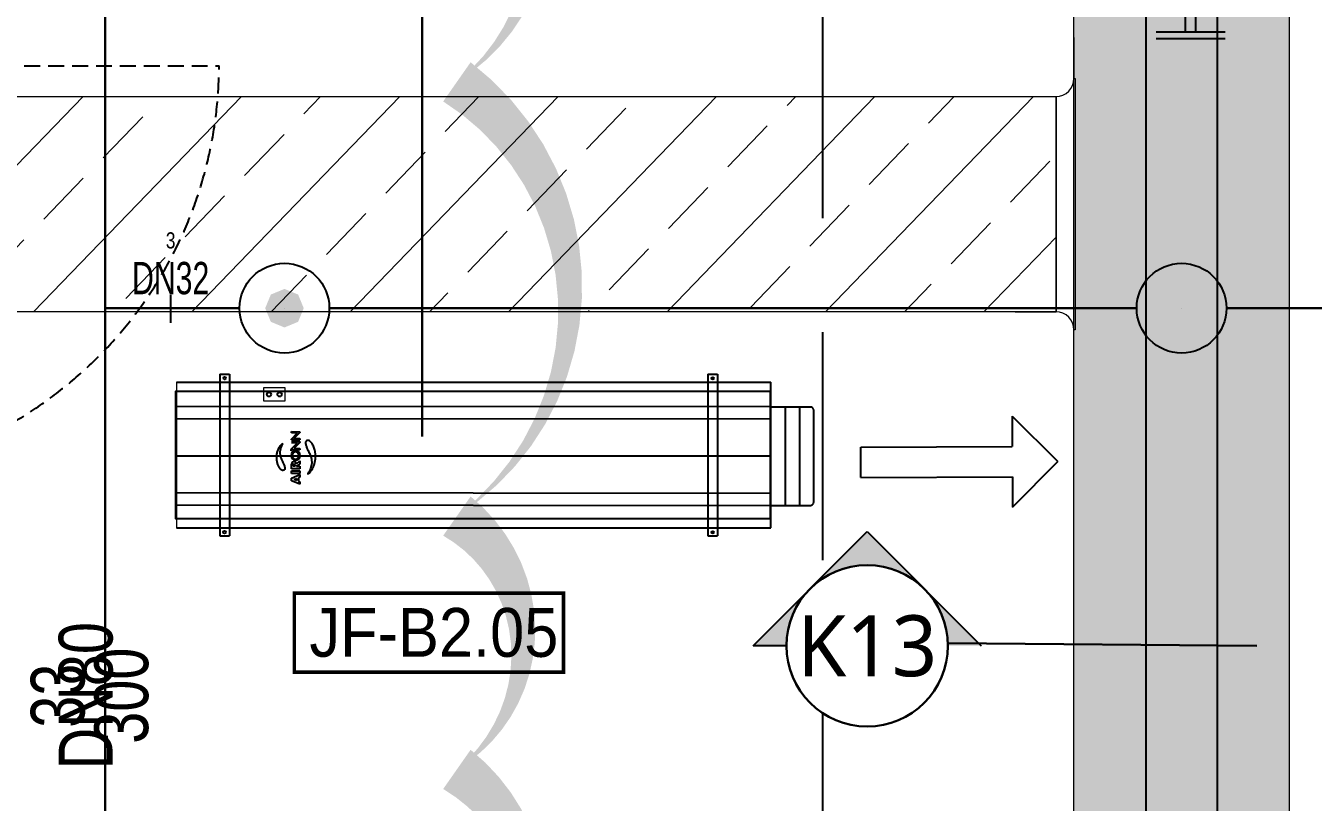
# Model space of a CAD drawing. Header units: millimetres. Extents: x -379292 to 1221486, y 92049 to 447512.
# Drawn here: x -233176 to -229588, y 242592 to 244756 of the extents above; entities that cross this region are included whole.
import ezdxf
from ezdxf.enums import TextEntityAlignment as Align

# ---------------------------------------------------------------- set-up
doc = ezdxf.new("R2010")
doc.units = ezdxf.units.MM
doc.linetypes.add('HIDDEN', pattern=[9.525, 6.35, -3.175])
for name, color, linetype in [('-M-YNGN-BORUID', 7, 'Continuous'), ('-M-YNGN-BORUUZUN', 7, 'Continuous'), ('-M-YNGN-BORUYUK', 7, 'Continuous'), ('-M-YNGN-SPR-YUK', 7, 'Continuous'), ('-M-YNGN-ZON1-CAP-', 7, 'Continuous'), ('-M-YNGN-ZON1-SPR-', 7, 'Continuous'), ('010-05', 1, 'Continuous'), ('05_DOOR', 2, 'Continuous'), ('05_EQUIPMENT', 1, 'Continuous'), ('05_HATCH 1', 101, 'Continuous'), ('05_STEEL HIDDEN', 61, 'HIDDEN'), ('05_SYMBOL', 2, 'Continuous'), ('05_WALL', 3, 'Continuous'), ('08_LAMP', 4, 'Continuous'), ('AIR-J-U-355', 2, 'Continuous'), ('E-DIM', 7, 'Continuous'), ('E-TEXT', 7, 'Continuous'), ('E_CT_ZA', 6, 'Continuous'), ('JF355', 2, 'Continuous')]:
    doc.layers.add(name, color=color, linetype=linetype)
doc.layers.add('-M-YNGN-SPR-CAPCIZGI', color=188, linetype='Continuous', plot=False)
for name, color, linetype, lineweight in [('-M-YNGN-ZON1', 5, 'SP', 30), ('08_200', 112, 'Continuous', 9), ('Aironn-Kodlama', 7, 'Continuous', 0), ('E_CT_KA', 4, 'Continuous', 9), ('E_CT_MAVI', 4, 'Continuous', 9)]:
    doc.layers.add(name, color=color, linetype=linetype, lineweight=lineweight)
doc.styles.add('CIZGI', font='tahoma.ttf', dxfattribs={"width": 0.8, "oblique": 20})
doc.styles.add('FUTURA', font='Yu Gothic Light.ttf')
doc.styles.add('HCAD', font='HCAD.SHX', dxfattribs={"width": 0.8, "height": 0.2})
doc.styles.add('PIPESIZE', font='hcad.shx', dxfattribs={"width": 0.8})
doc.styles.add('SPR-NOT', font='romans.shx')
doc.styles.get("Standard").update_dxf_attribs({"font": 'segoeuil.ttf'})
doc.styles.add('YAZI-2', font='arial.ttf', dxfattribs={"height": 2})
doc.linetypes.add('SP', pattern='A,2,-0.1,["SP",CIZGI,S=0.14,R=0.2,X=0,Y=-0.07],-0.255', length=2.355)
pattern_1 = [(270, (-695728.2336, -3493868.9414), (1.3748153225, -2.38125), [1.5875, -3.175]), (30, (-695728.2336, -3493868.9414), (1.3748153315, 2.3812499948), [1.5875, -3.175]), (330, (-695728.2336, -3493868.9414), (2.749630654, -5.2e-09), [-3.175, 1.5875])]

# ---------------------------------------------------------------- blocks, each defined once
blk = doc.blocks.new('VIDA')
at = {"layer": '05_EQUIPMENT'}
h = blk.add_hatch(dxfattribs=at)
h.set_pattern_fill('LINE', color=256, scale=0.1, angle=150, style=0)
h.set_pattern_definition([(330, (-3585.31887, 6072.20274), (0.03125, 0.05412658774), [])])
h.paths.add_polyline_path([(-0.09, -0.26), (-0.09, -1.74), (0.09, -1.74), (0.09, -0.26)])
h.paths.add_polyline_path([(-0.09, -0.26), (0.09, -0.26), (0, 0)])
for p, q in [((-0.09, -0.26), (0, 0)), ((0.09, -0.26), (0, 0)), ((-0.01, -2.02), (-0.18, -2.02)), ((0.09, -1.74), (-0.09, -1.74)), ((0.09, -1.95), (-0.09, -1.95)), ((0.01, -1.98), (-0.01, -1.98)), ((-0.01, -2.02), (-0.01, -1.98)), ((0.01, -2.02), (0.01, -1.98)), ((0.18, -2.02), (0.01, -2.02))]:
    blk.add_line(p, q, dxfattribs=at)
for points in [[(-0.18, -2.02), (-0.09, -1.95), (-0.09, -0.26)], [(0.18, -2.02), (0.09, -1.95), (0.09, -0.26)]]:
    blk.add_lwpolyline(points, dxfattribs=at)
blk = doc.blocks.new('*U89')
at = {"color": 8, "linetype": 'HIDDEN', "ltscale": 7}
blk.add_line((25.2, 24.7), (25.2, 1167.8), dxfattribs=at)
at = {"color": 8, "ltscale": 7}
for p, q in [((1105.1, 60), (1021.8, 60)), ((1105.1, 50), (1021.8, 50))]:
    blk.add_line(p, q, dxfattribs=at)
for centre, radius, start, end in [((1021.8, 55), 5, 90, 270), ((1105.1, 40), 20, 0, 90), ((1105.1, 40), 10, 0, 90)]:
    blk.add_arc(centre, radius, start, end, dxfattribs=at)
at = {"color": 8}
blk.add_wipeout([(0, 5), (0, -206), (1200, -206), (1200, 5)], dxfattribs=at)
at = {"layer": '010-05', "ltscale": 7}
h = blk.add_hatch(dxfattribs=at)
h.set_pattern_fill('ANSI37', color=8, scale=0.1, angle=540, style=0)
h.set_pattern_definition([(225, (19752.8965, 13790.6787), (0.224506403, -0.224506403), []), (315, (19752.8965, 13790.6787), (0.224506403, 0.224506403), [])])
edge = h.paths.add_edge_path(flags=16)
edge.add_line((28.5, -35.1), (28.5, -43.7))
edge.add_line((28.5, -43.7), (21.5, -43.7))
edge.add_line((21.5, -43.7), (21.5, -37.4))
edge.add_arc((25.9, -39), 4.69, 56.5428, 159.2569, ccw=False)
edge = h.paths.add_edge_path()
edge.add_line((29.5, -33.5), (29.5, -44.7))
edge.add_line((29.5, -44.7), (20.5, -44.7))
edge.add_line((20.5, -44.7), (20.5, -30.9))
edge.add_line((20.5, -30.9), (34.2, -30.9))
edge.add_line((34.2, -30.9), (32.2, -31.4))
edge.add_arc((32.2, -34.2), 2.82, 91.1093, 165.5986)
edge = h.paths.add_edge_path(flags=16)
edge.add_arc((32.2, -34.2), 3.82, 143.4668, 165.5986, ccw=False)
edge.add_line((29.1, -31.9), (21.5, -31.9))
edge.add_line((21.5, -31.9), (21.5, -34.5))
edge.add_arc((25.7, -41.7), 8.25, 70.1103, 120.2945, ccw=False)
edge.add_line((28.5, -33.9), (28.5, -33.5))
edge.add_line((28.5, -33.5), (28.5, -33.2))
h = blk.add_hatch(dxfattribs=at)
h.set_pattern_fill('ANSI37', color=8, scale=0.1, angle=180, style=0)
h.set_pattern_definition([(315, (-21540.32198, 13790.6787), (-0.224506403, -0.224506403), []), (225, (-21540.32198, 13790.6787), (-0.224506403, 0.224506403), [])])
edge = h.paths.add_edge_path(flags=16)
edge.add_line((1171.5, -35.1), (1171.5, -43.7))
edge.add_line((1171.5, -43.7), (1178.5, -43.7))
edge.add_line((1178.5, -43.7), (1178.5, -37.4))
edge.add_arc((1174.1, -39), 4.69, 20.7431, 123.4572)
edge = h.paths.add_edge_path()
edge.add_line((1170.5, -33.5), (1170.5, -44.7))
edge.add_line((1170.5, -44.7), (1179.5, -44.7))
edge.add_line((1179.5, -44.7), (1179.5, -30.9))
edge.add_line((1179.5, -30.9), (1165.8, -30.9))
edge.add_line((1165.8, -30.9), (1167.8, -31.4))
edge.add_arc((1167.8, -34.2), 2.82, 14.4014, 88.8907, ccw=False)
edge = h.paths.add_edge_path(flags=16)
edge.add_arc((1167.8, -34.2), 3.82, 14.4014, 36.5332)
edge.add_line((1170.9, -31.9), (1178.5, -31.9))
edge.add_line((1178.5, -31.9), (1178.5, -34.5))
edge.add_arc((1174.3, -41.7), 8.25, 59.7055, 109.8897)
edge.add_line((1171.5, -33.9), (1171.5, -33.5))
edge.add_line((1171.5, -33.5), (1171.5, -33.2))
at = {"layer": '05_HATCH 1'}
h = blk.add_hatch(dxfattribs=at)
h.set_pattern_fill('HONEY', color=8, scale=0.5, angle=270, style=0)
h.set_pattern_definition(pattern_1)
h.paths.add_polyline_path([(40.5, -3.1), (43.7, -8.7), (1156.3, -8.7), (1159.5, -3.1)])
h = blk.add_hatch(dxfattribs=at)
h.set_pattern_fill('HONEY', color=8, scale=0.5, angle=270, style=0)
h.set_pattern_definition(pattern_1)
h.paths.add_polyline_path([(40.5, -15.3), (43.7, -9.7), (1156.3, -9.7), (1159.5, -15.3)])
at = {"color": 8, "ltscale": 7}
for p, q in [((1115.1, 40), (1115.1, 15)), ((1125.1, 40), (1125.1, 15)), ((22, 10), (1147.9, 10)), ((22, 10), (1178, 10)), ((22, 8.8), (22, 10)), ((27.3, 2.4), (27.3, 1.4)), ((27.3, 2.4), (37.2, 2.4)), ((27.3, 1.4), (36.7, 1.4)), ((37.5, 4.8), (36.3, 4.8)), ((36.7, 1.4), (42.8, -9.2)), ((1162.8, 2.4), (37.2, 2.4)), ((37.2, 2.4), (43.7, -8.7)), ((37.5, 8.8), (1162.5, 8.8)), ((1141.8, 15), (1096.8, 15)), ((1096.8, 15), (1096.8, 10)), ((1141.8, 15), (1141.8, 10)), ((1162.8, 2.4), (1156.3, -8.7)), ((1163.3, 1.4), (1157.2, -9.2)), ((1162.5, 4.8), (1163.7, 4.8)), ((1172.7, 2.4), (1162.8, 2.4)), ((1172.7, 1.4), (1163.3, 1.4)), ((1172.7, 2.4), (1172.7, 1.4)), ((1178, 8.8), (1178, 10)), ((1178, 8.8), (1178, 10)), ((1162.5, -27.2), (22, -27.2)), ((22, -27.2), (1162.5, -27.2)), ((22, -28.4), (22, -27.2)), ((1162.5, -28.4), (22, -28.4)), ((1178, -28.4), (22, -28.4)), ((42.8, -9.2), (27.3, -9.2)), ((27.3, -19.9), (36.6, -19.9)), ((27.3, -19.9), (27.3, -20.9)), ((27.3, -20.9), (37.2, -20.9)), ((33.2, -28.4), (1162.5, -28.4)), ((37.5, -23.2), (36.3, -23.2)), ((36.6, -19.9), (42.8, -9.2)), ((37.2, -20.9), (43.7, -9.7)), ((1162.8, -20.9), (37.2, -20.9)), ((1156.3, -8.7), (43.7, -8.7)), ((1156.3, -9.7), (43.7, -9.7)), ((1162.8, -20.9), (1156.3, -9.7)), ((1163.4, -19.9), (1157.2, -9.2)), ((1157.2, -9.2), (1172.7, -9.2)), ((1162.5, -23.2), (1163.7, -23.2)), ((1172.7, -20.9), (1162.8, -20.9)), ((1172.7, -19.9), (1163.4, -19.9)), ((1172.7, -19.9), (1172.7, -20.9)), ((1178, -28.4), (1178, -27.2)), ((1178, -28.4), (1178, -27.2)), ((96, -58.4), (96, -38.4)), ((1108.6, -58.4), (96, -58.4)), ((96, -58.4), (96, -78.4)), ((116, -38.4), (116, -58.4)), ((1088.6, -38.4), (1088.6, -58.4)), ((1108.6, -58.4), (1108.6, -38.4)), ((1108.6, -58.4), (1108.6, -78.4)), ((96, -78.4), (1108.6, -78.4))]:
    blk.add_line(p, q, dxfattribs=at)
at = {"color": 8, "ltscale": 7, "flags": 128}
for points in [[(35.5, -101.4, -1), (34, -101.4), (34, -84.7), (32, -84.7), (32, -101.4, 1), (37.5, -101.4), (37.5, -34.9, 1), (30, -34.9), (30, -44.7), (20, -44.7), (20, 10), (-68, 10), (-68, 0), (-58, 0), (-58, 2), (-66, 2), (-66, 8), (18, 8), (18, -46.7), (32, -46.7), (32, -34.9, -1), (35.5, -34.9)], [(1164.5, -101.4, 1), (1166, -101.4), (1166, -84.7), (1168, -84.7), (1168, -101.4, -1), (1162.5, -101.4), (1162.5, -34.9, -1), (1170, -34.9), (1170, -44.7), (1180, -44.7), (1180, 10), (1268, 10), (1268, 0), (1258, 0), (1258, 2), (1266, 2), (1266, 8), (1182, 8), (1182, -46.7), (1168, -46.7), (1168, -34.9, 1), (1164.5, -34.9)]]:
    blk.add_lwpolyline(points, format="xyb", close=True, dxfattribs=at)
at = {"color": 8, "ltscale": 7}
for points in [[(37.5, 4.8), (37.5, 8.8), (22, 8.8), (22, -27.2), (37.5, -27.2), (37.5, -23.2)], [(36.3, 4.8), (36.3, 7.6), (23.2, 7.6), (23.2, -26), (36.3, -26), (36.3, -23.2)], [(1162.5, 4.8), (1162.5, 8.8), (1178, 8.8), (1178, -27.2), (1162.5, -27.2), (1162.5, -23.2)], [(1163.7, 4.8), (1163.7, 7.6), (1176.8, 7.6), (1176.8, -26), (1163.7, -26), (1163.7, -23.2)], [(86, -28.4), (86, -38.4), (127.7, -38.4), (127.7, -28.4)], [(1118.6, -28.4), (1118.6, -38.4), (1077, -38.4), (1077, -28.4)]]:
    blk.add_lwpolyline(points, dxfattribs=at)
for points in [[(40.5, -3.1), (43.7, -8.7), (1156.3, -8.7), (1159.5, -3.1)], [(40.5, -15.3), (43.7, -9.7), (1156.3, -9.7), (1159.5, -15.3)], [(32, -54.7), (32, -210), (-68, -210), (-68, -200), (-58, -200), (-58, -202), (-66, -202), (-66, -208), (30, -208), (30, -54.7)], [(29, -56.7), (20, -56.7), (20, -82.9), (30, -92.9), (30, -106.2), (28, -106.2), (28, -93.7), (18, -83.7), (18, -54.7), (29, -54.7)], [(1168, -54.7), (1168, -210), (1268, -210), (1268, -200), (1258, -200), (1258, -202), (1266, -202), (1266, -208), (1170, -208), (1170, -54.7)], [(1171, -56.7), (1180, -56.7), (1180, -82.9), (1170, -92.9), (1170, -106.2), (1172, -106.2), (1172, -93.7), (1182, -83.7), (1182, -54.7), (1171, -54.7)]]:
    blk.add_lwpolyline(points, close=True, dxfattribs=at)
for radius in [10.1, 6.72]:
    blk.add_circle((21, 20.6), radius, dxfattribs=at)
at = {"color": 8, "linetype": 'HIDDEN', "ltscale": 7}
blk.add_arc((21.4, 15.6), 1152.2, 359.7875, 89.8098, dxfattribs=at)
at = {"layer": '010-05', "color": 8, "ltscale": 7}
for points in [[(29.5, -33.5, -0.336971), (32.2, -31.4), (34.2, -30.9), (29.5, -30.9), (20.5, -30.9), (20.5, -44.7), (29.5, -44.7)], [(28.5, -33.9, 0.222538), (21.5, -34.5), (21.5, -31.9), (29.1, -31.9, 0.09687), (28.5, -33.2), (28.5, -33.5)], [(28.5, -43.7), (21.5, -43.7), (21.5, -37.3, -0.473637), (28.5, -35.1)], [(1170.5, -33.5, 0.336971), (1167.8, -31.4), (1165.8, -30.9), (1170.5, -30.9), (1179.5, -30.9), (1179.5, -44.7), (1170.5, -44.7)], [(1171.5, -33.9, -0.222538), (1178.5, -34.5), (1178.5, -31.9), (1170.9, -31.9, -0.09687), (1171.5, -33.2), (1171.5, -33.5)], [(1171.5, -43.7), (1178.5, -43.7), (1178.5, -37.3, 0.473637), (1171.5, -35.1)]]:
    blk.add_lwpolyline(points, format="xyb", close=True, dxfattribs=at)
at = {"layer": '05_STEEL HIDDEN', "color": 8, "ltscale": 7}
for points in [[(17, -47.8), (17, -22.6), (11, -22.6), (11, -48.9), (23, -77.2), (23, -99.5), (29, -99.5), (29, -76)], [(1183, -47.8), (1183, -22.6), (1189, -22.6), (1189, -48.9), (1177, -77.2), (1177, -99.5), (1171, -99.5), (1171, -76)]]:
    blk.add_lwpolyline(points, close=True, dxfattribs=at)
at = {"layer": '05_STEEL HIDDEN', "color": 8, "ltscale": 7, "flags": 128}
for points in [[(17, -22.6), (18, -22.6), (18, -47.8), (30, -76), (30, -99.5), (29, -99.5)], [(1183, -22.6), (1182, -22.6), (1182, -47.8), (1170, -76), (1170, -99.5), (1171, -99.5)]]:
    blk.add_lwpolyline(points, dxfattribs=at)
at = {"layer": '05_WALL', "color": 8, "ltscale": 20}
for points in [[(0, 0), (0, -200)], [(1200, 0), (1200, -200)]]:
    blk.add_lwpolyline(points, dxfattribs=at)
at = {"color": 8, "ltscale": 7, "yscale": 10, "zscale": 10, "rotation": 180}
for p, xscale in [((25, -64.9), -10), ((1175, -64.9), 10)]:
    blk.add_blockref('VIDA', p, dxfattribs=dict(at, xscale=xscale))
blk = doc.blocks.new('OtoParkBodrumKatMimari')
at = {"layer": '05_SYMBOL', "color": 252, "linetype": 'HIDDEN', "ltscale": 100}
blk.add_lwpolyline([(15400, 51960.5), (15400, 166800)], dxfattribs=at)
at = {"layer": '05_DOOR', "rotation": 270}
blk.add_blockref('*U89', (12550, 143850), dxfattribs=at)
blk = doc.blocks.new('SP-C-UP-12')
at = {"ltscale": 10}
blk.add_line((0, 0), (0, 0), dxfattribs=at)
at = {"color": 1, "linetype": 'Continuous'}
blk.add_circle((0, 0), 12.5, dxfattribs=at)
at = {"ltscale": 10}
for points in [[(-5.37, 0), (-3.8, 3.8), (-3.8, -3.8), (0, 5.37)], [(-3.8, -3.8), (0, 5.37), (0, -5.37), (3.8, 3.8)], [(0, -5.37), (3.8, 3.8), (3.8, -3.8), (5.37, 0)]]:
    blk.add_solid(points, dxfattribs=at)
at = {"layer": '-M-YNGN-SPR-YUK', "style": 'SPR-NOT', "width": 0.5, "flags": 9}
for tag, p in [('YUK', (0, 17.77)), ('CAP', (0, 14.42)), ('TIP', (0.2, 10.78))]:
    blk.add_attdef(tag, text='', height=2.5, dxfattribs=at).set_placement(p, align=Align.MIDDLE_CENTER)
blk = doc.blocks.new('SPRKL100')
at = {"layer": '-M-YNGN-SPR-CAPCIZGI'}
blk.add_line((0, 0.431), (0, -0.431), dxfattribs=at)
at = {"layer": '-M-YNGN-BORUID', "color": 0, "style": 'HCAD', "width": 0.8, "flags": 1}
blk.add_attdef('DIC', text='', height=0.4, dxfattribs=at).set_placement((0, -1.693), align=Align.CENTER)
at = {"layer": '-M-YNGN-BORUUZUN', "color": 0, "style": 'HCAD', "width": 0.7}
blk.add_attdef('BOY', text='', height=0.8, dxfattribs=at).set_placement((0, -1.08), align=Align.CENTER)
at = {"layer": '-M-YNGN-BORUYUK', "color": 6, "style": 'PIPESIZE', "width": 0.8}
blk.add_attdef('YUK', text='', height=0.5, dxfattribs=at).set_placement((0, 1.866), align=Align.CENTER)
at = {"color": 0, "style": 'PIPESIZE', "width": 0.7}
blk.add_attdef('CAP', text='', height=1, dxfattribs=at).set_placement((0, 0.45), align=Align.CENTER)
blk = doc.blocks.new('A$C69E769C9')
at = {"layer": '-M-YNGN-ZON1', "linetype": 'SP', "ltscale": 500}
for p, q in [((377.34, 0), (377.34, -2214.72)), ((414.84, -407.22), (377.34, -407.22)), ((552.34, -407.22), (439.84, -407.22)), ((552.34, -407.22), (664.84, -407.22)), ((689.84, -407.22), (914.84, -407.22))]:
    blk.add_line(p, q, dxfattribs=at)
at = {"layer": '-M-YNGN-ZON1-CAP-'}
ref = blk.add_blockref('SPRKL100', (395.62, -407.38), dxfattribs=dict(at, xscale=9, yscale=9, zscale=9))
ref.add_attrib('YUK', '3', dxfattribs={"layer": '-M-YNGN-BORUYUK', "color": 6, "height": 4.5, "style": 'PIPESIZE', "width": 0.8}).set_placement((395.62, -390.58), align=Align.CENTER)
ref.add_attrib('CAP', 'DN32', dxfattribs={"layer": '0', "color": 0, "height": 9, "style": 'PIPESIZE', "width": 0.7}).set_placement((395.62, -403.33), align=Align.CENTER)
at = {"layer": '-M-YNGN-ZON1-SPR-', "linetype": 'Continuous'}
for p in [(427.34, -407.22), (677.34, -407.22)]:
    blk.add_blockref('SP-C-UP-12', p, dxfattribs=at)
at = {"layer": '-M-YNGN-ZON1-CAP-', "ltscale": 20, "style": 'PIPESIZE', "width": 0.8}
for s, p in [('DN80', (371.93, -515.18)), ('300', (381.86, -515.18))]:
    blk.add_text(s, height=15, rotation=90, dxfattribs=at).set_placement(p, align=Align.MIDDLE_CENTER)
at = {"layer": '-M-YNGN-ZON1-CAP-', "color": 6, "ltscale": 20, "style": 'PIPESIZE', "width": 0.8}
blk.add_text('33', height=15, rotation=90, dxfattribs=at).set_placement((364.14, -515.18), align=Align.MIDDLE_CENTER)
blk = doc.blocks.new('*U674')
h = blk.add_hatch()
h.set_pattern_fill('ANSI33', color=0, scale=50, angle=1, style=0)
h.paths.add_polyline_path([(-115637.5, 200), (9482.8, 200), (9482.8, 0), (-115637.5, 0)])
at = {"color": 0}
blk.add_lwpolyline([(-115637.5, 200), (9482.8, 200), (9482.8, 0), (-115637.5, 0)], close=True, dxfattribs=at)
at = {"ltscale": 25, "flags": 1}
for tag, p in [('YUKSEKLIK', (-228.6, -148.7)), ('KALINLIK', (-228.6, -213.3))]:
    blk.add_attdef(tag, p, '', height=50, dxfattribs=at)
blk = doc.blocks.new('*U721')
h = blk.add_hatch()
h.set_pattern_fill('ANSI33', color=0, scale=50, angle=1, style=0)
h.paths.add_polyline_path([(-122433.1, 600), (2779, 600), (2779, 0), (-122433.1, 0)])
at = {"color": 0}
blk.add_lwpolyline([(-122433.1, 600), (2779, 600), (2779, 0), (-122433.1, 0)], close=True, dxfattribs=at)
at = {"ltscale": 25, "flags": 1}
for tag, p in [('YUKSEKLIK', (-228.6, -148.7)), ('KALINLIK', (-228.6, -213.3))]:
    blk.add_attdef(tag, p, '', height=50, dxfattribs=at)
blk = doc.blocks.new('kesitismi')
at = {"color": 0, "lineweight": 30}
blk.add_wipeout([(22.49, 22.49), (22.45, 23.9), (22.31, 25.31), (22.09, 26.7), (21.78, 28.08), (21.39, 29.44), (20.91, 30.77), (20.35, 32.07), (19.71, 33.32), (18.99, 34.54), (18.19, 35.71), (17.33, 36.82), (16.39, 37.88), (15.4, 38.88), (14.34, 39.82), (13.22, 40.68), (12.05, 41.48), (10.83, 42.2), (9.58, 42.84), (8.28, 43.4), (6.95, 43.88), (5.59, 44.27), (4.21, 44.58), (2.82, 44.8), (1.41, 44.93), (0, 44.98), (-1.41, 44.93), (-2.82, 44.8), (-4.21, 44.58), (-5.59, 44.27), (-6.95, 43.88), (-8.28, 43.4), (-9.58, 42.84), (-10.83, 42.2), (-12.05, 41.48), (-13.22, 40.68), (-14.34, 39.82), (-15.4, 38.88), (-16.39, 37.88), (-17.33, 36.82), (-18.19, 35.71), (-18.99, 34.54), (-19.71, 33.32), (-20.35, 32.07), (-20.91, 30.77), (-21.39, 29.44), (-21.78, 28.08), (-22.09, 26.7), (-22.31, 25.31), (-22.45, 23.9), (-22.49, 22.49), (-22.45, 21.08), (-22.31, 19.67), (-22.09, 18.28), (-21.78, 16.9), (-21.39, 15.54), (-20.91, 14.21), (-20.35, 12.91), (-19.71, 11.66), (-18.99, 10.44), (-18.19, 9.27), (-17.33, 8.15), (-16.39, 7.09), (-15.4, 6.1), (-14.34, 5.16), (-13.22, 4.3), (-12.05, 3.5), (-10.83, 2.78), (-9.58, 2.14), (-8.28, 1.58), (-6.95, 1.1), (-5.59, 0.71), (-4.21, 0.4), (-2.82, 0.18), (-1.41, 0.04), (0, 0), (1.41, 0.04), (2.82, 0.18), (4.21, 0.4), (5.59, 0.71), (6.95, 1.1), (8.28, 1.58), (9.58, 2.14), (10.83, 2.78), (12.05, 3.5), (13.22, 4.3), (14.34, 5.16), (15.4, 6.1), (16.39, 7.09), (17.33, 8.15), (18.19, 9.27), (18.99, 10.44), (19.71, 11.66), (20.35, 12.91), (20.91, 14.21), (21.39, 15.54), (21.78, 16.9), (22.09, 18.28), (22.31, 19.67), (22.45, 21.08)], dxfattribs=at)
at = {"layer": 'E-DIM'}
h = blk.add_hatch(color=0, dxfattribs=at)
edge = h.paths.add_edge_path()
edge.add_line((0, 0), (0, -9.32))
edge.add_line((0, -9.32), (-31.81, 22.49))
edge.add_line((-31.81, 22.49), (0, 54.29))
edge.add_line((0, 54.29), (0, 44.98))
edge.add_arc((0, 22.49), 22.49, 90, 270)
at = {"color": 0, "lineweight": 30}
blk.add_circle((0, 22.49), 22.49, dxfattribs=at)
at = {"layer": 'E-DIM', "color": 0}
for p, q in [((-31.81, 22.49), (0, 54.29)), ((0, -9.32), (-31.81, 22.49)), ((0, 0), (0, -9.32))]:
    blk.add_line(p, q, dxfattribs=at)
blk.add_circle((0, 22.49), 22.49, dxfattribs=at)
blk.add_arc((0, 22.49), 22.49, 90, 270, dxfattribs=at)
at = {"layer": 'E-DIM', "color": 0, "lineweight": 30, "style": 'FUTURA'}
blk.add_attdef('KESIT', text='', height=20, dxfattribs=at).set_placement((0, 22.49), align=Align.MIDDLE_CENTER)
blk = doc.blocks.new('*U989')
h = blk.add_hatch()
h.set_pattern_fill('ANSI33', color=0, scale=50, angle=1, style=0)
h.paths.add_polyline_path([(-59473.9, 600), (-48942.6, 600), (-48942.6, 0), (-59473.9, 0)])
at = {"color": 0}
blk.add_lwpolyline([(-59473.9, 600), (-48942.6, 600), (-48942.6, 0), (-59473.9, 0)], close=True, dxfattribs=at)
at = {"ltscale": 25, "flags": 1}
for tag, p in [('YUKSEKLIK', (-228.6, -148.7)), ('KALINLIK', (-228.6, -213.3))]:
    blk.add_attdef(tag, p, '', height=50, dxfattribs=at)
blk = doc.blocks.new('*U496')
at = {"color": 0}
for p, q in [((-164, 164), (-50, 164)), ((-50, 164), (-50, 167)), ((-50, 167), (650, 167)), ((650, 167), (650, 164)), ((764, 164), (650, 164)), ((0, 0), (0, 114)), ((600, 114), (0, 114)), ((600, 0), (600, 114))]:
    blk.add_line(p, q, dxfattribs=at)
for centre, start, end in [((-50, 114), 0, 90), ((650, 114), 90, 180)]:
    blk.add_arc(centre, 50, start, end, dxfattribs=at)
blk = doc.blocks.new('40 W SIVA ÜSTÜ ETANJ LED 50--')
at = {"layer": '08_LAMP'}
for p, q in [((-625, -100), (-625, 100)), ((-605, -100), (-605, 100)), ((605, -100), (605, 100)), ((625, -100), (625, 100)), ((-605, 15), (605, 15)), ((-605, -15), (605, -15))]:
    blk.add_line(p, q, dxfattribs=at)
at = {"layer": '08_LAMP', "color": 2, "style": 'YAZI-2'}
blk.add_text('30 W', height=200, dxfattribs=at).set_placement((0, 90), align=Align.CENTER)
blk = doc.blocks.new('ju355')
at = {"layer": 'AIR-J-U-355', "color": 2, "linetype": 'Continuous'}
for p, q in [((-68.05, -18.28), (-68.04, 22.31)), ((-68.05, -22.74), (-68.04, 22.31)), ((-65.31, 22.31), (-68.04, 22.31)), ((-65.31, 22.31), (-68.04, 22.31)), ((-65.33, -22.74), (-65.31, 22.31)), ((67.97, -22.8), (67.99, 22.25)), ((70.71, 22.25), (67.99, 22.25)), ((70.69, -22.8), (70.71, 22.25)), ((82.74, 20.07), (-82.86, 20.07)), ((-82.86, 20.07), (-82.86, -20.52)), ((-94.86, 12.71), (-94.87, -12.51)), ((-94.84, 12.93), (-94.86, 12.82)), ((-94.86, 12.82), (-94.86, 12.71)), ((-94.82, 13.03), (-94.84, 12.93)), ((-94.79, 13.13), (-94.82, 13.03)), ((-94.76, 13.23), (-94.79, 13.13)), ((-94.71, 13.32), (-94.76, 13.23)), ((-94.66, 13.41), (-94.71, 13.32)), ((-94.6, 13.48), (-94.66, 13.41)), ((-94.53, 13.56), (-94.6, 13.48)), ((-94.46, 13.62), (-94.53, 13.56)), ((-94.39, 13.67), (-94.46, 13.62)), ((-94.31, 13.72), (-94.39, 13.67)), ((-94.23, 13.76), (-94.31, 13.72)), ((-94.14, 13.78), (-94.23, 13.76)), ((-94.05, 13.8), (-94.14, 13.78)), ((-93.97, 13.8), (-94.05, 13.8)), ((-92.63, 13.8), (-93.97, 13.8)), ((-92.63, 13.8), (-93.97, 13.8)), ((-92.63, 13.8), (-93.97, 13.8)), ((-92.6, 13.8), (-93.93, 13.8)), ((-92.6, 13.8), (-93.93, 13.8)), ((-92.6, 13.8), (-93.93, 13.8)), ((-82.86, 13.79), (-92.6, 13.8)), ((-90.91, -13.6), (-90.9, 13.8)), ((-90.91, -13.6), (-90.9, 13.8)), ((-90.91, -13.6), (-90.9, 13.8)), ((-86.85, -13.61), (-86.83, 13.87)), ((82.73, 13.62), (-82.73, 13.79)), ((-82.73, 10.49), (82.87, 10.32)), ((48.36, 7.19), (48.38, 7.93)), ((48.77, 7.02), (48.36, 7.19)), ((48.38, 7.93), (50.71, 6.93)), ((48.35, 4.19), (48.36, 4.88)), ((50.69, 4.18), (48.35, 4.19)), ((48.35, 3.58), (50.68, 3.59)), ((48.36, 4.88), (50.7, 4.87)), ((50.71, 6.17), (48.37, 5.16)), ((48.37, 5.91), (48.77, 6.08)), ((48.37, 5.16), (48.37, 5.91)), ((48.77, 6.08), (48.77, 7.02)), ((49.25, 6.85), (49.94, 6.55)), ((49.25, 6.26), (49.25, 6.85)), ((49.94, 6.55), (49.25, 6.26)), ((50.68, 3.59), (50.69, 2.3)), ((50.7, 4.87), (50.69, 4.18)), ((50.71, 6.93), (50.71, 6.17)), ((82.73, -0.03), (-82.73, 0.03)), ((48.35, 2.87), (48.35, 3.58)), ((48.35, 2.23), (49.27, 2.88)), ((49.27, 2.88), (48.35, 2.87)), ((48.36, 1.42), (48.35, 2.23)), ((49.32, 2.22), (48.36, 1.42)), ((49.65, 2.63), (49.65, 2.9)), ((49.65, 2.9), (50.23, 2.9)), ((49.88, 1.63), (49.87, 1.63)), ((50.23, 2.9), (50.2, 2.6)), ((48.34, -1.68), (50.69, -1.71)), ((48.34, -2.08), (48.34, -1.68)), ((49.99, -2.1), (48.34, -2.08)), ((48.38, -3.75), (49.99, -2.1)), ((50.68, -1.95), (49.03, -3.64)), ((50.69, -1.71), (50.68, -1.95)), ((50.81, -1.39), (50.8, -1.76)), ((48.34, -4.82), (48.35, -4.42)), ((50, -4.84), (48.34, -4.82)), ((48.35, -4.42), (50.69, -4.45)), ((48.37, -4), (48.38, -3.75)), ((50.66, -4.03), (48.37, -4)), ((48.38, -6.49), (50, -4.84)), ((48.38, -6.74), (48.38, -6.49)), ((50.66, -6.77), (48.38, -6.74)), ((49.03, -3.64), (50.66, -3.66)), ((50.69, -4.68), (49.03, -6.38)), ((49.03, -6.38), (50.66, -6.4)), ((50.66, -6.4), (50.66, -6.77)), ((50.69, -4.45), (50.69, -4.68)), ((82.86, -10.44), (-82.73, -10.33)), ((-94.87, -12.51), (-94.87, -12.62)), ((-94.87, -12.62), (-94.85, -12.72)), ((-94.85, -12.72), (-94.83, -12.83)), ((-94.83, -12.83), (-94.8, -12.93)), ((-94.8, -12.93), (-94.77, -13.03)), ((-94.77, -13.03), (-94.72, -13.12)), ((-94.72, -13.12), (-94.67, -13.2)), ((-94.67, -13.2), (-94.61, -13.28)), ((-94.61, -13.28), (-94.54, -13.35)), ((-94.54, -13.35), (-94.47, -13.42)), ((-94.47, -13.42), (-94.4, -13.47)), ((-94.4, -13.47), (-94.32, -13.52)), ((-94.32, -13.52), (-94.24, -13.56)), ((-94.24, -13.56), (-94.15, -13.58)), ((-94.15, -13.58), (-94.07, -13.6)), ((-94.07, -13.6), (-93.98, -13.6)), ((-93.98, -13.6), (-92.64, -13.6)), ((-93.98, -13.6), (-92.64, -13.6)), ((-93.98, -13.6), (-92.64, -13.6)), ((-93.95, -13.6), (-92.61, -13.6)), ((-93.95, -13.6), (-92.61, -13.6)), ((-93.95, -13.6), (-92.61, -13.6)), ((-92.61, -13.6), (-82.87, -13.61)), ((-82.61, -13.64), (82.72, -13.71)), ((82.74, -20.57), (-82.86, -20.52)), ((-65.33, -22.74), (-68.05, -22.74)), ((70.69, -22.8), (67.97, -22.8))]:
    blk.add_line(p, q, dxfattribs=at)
at = {"layer": 'AIR-J-U-355', "color": 2, "lineweight": 13, "ltscale": 0.005}
for p, q in [((82.73, -20.57), (82.74, 20.07)), ((58.53, -15.31), (52.44, -15.31)), ((52.44, -15.31), (52.44, -18.93)), ((58.53, -18.93), (58.53, -15.31)), ((52.44, -18.93), (58.53, -18.93))]:
    blk.add_line(p, q, dxfattribs=at)
at = {"layer": 'AIR-J-U-355', "color": 2}
for p, q in [((-150.24, 14.31), (-162.86, 1.58)), ((-150.21, 5.86), (-150.24, 14.31)), ((-107.97, 6.05), (-150.21, 5.86)), ((-107.97, 6.05), (-107.94, -2.39)), ((-150.13, -11.03), (-162.86, 1.58)), ((-107.94, -2.39), (-150.17, -2.58)), ((-150.13, -11.03), (-150.17, -2.58))]:
    blk.add_line(p, q, dxfattribs=at)
at = {"layer": 'AIR-J-U-355', "color": 2, "linetype": 'Continuous'}
for centre, radius in [((-66.68, 21.31), 0.354), ((-66.68, 21.31), 0.354), ((69.35, 21.24), 0.354), ((54.01, -17.13), 0.599), ((54.01, -17.13), 0.599), ((56.96, -17.13), 0.599), ((56.96, -17.13), 0.599), ((-66.69, -21.61), 0.354), ((-66.69, -21.61), 0.354), ((69.33, -21.67), 0.354), ((69.33, -21.67), 0.354)]:
    blk.add_circle(centre, radius, dxfattribs=at)
for centre, radius, start, end in [((49.96, 2.27), 0.645, 184.0636, 262.3259), ((49.93, 2.61), 0.274, 177.3972, 357.3972), ((49.97, 2.34), 0.72, 262.3259, 356.7067)]:
    blk.add_arc(centre, radius, start, end, dxfattribs=at)
at = {"layer": 'AIR-J-U-355', "color": 2, "linetype": 'Continuous', "extrusion": (0, 0, -1)}
for major_axis, ratio in [((-0.01, -1.36), 0.908445), ((0.006, 0.985), 0.934933)]:
    blk.add_ellipse((49.55, -0.11), major_axis=major_axis, ratio=ratio, dxfattribs=at)
at = {"layer": 'AIR-J-U-355', "color": 2, "linetype": 'Continuous'}
for points, knots in [([(46.11, 4.99), (46.12, 4.99), (46.13, 5), (46.15, 5), (46.15, 5), (46.16, 4.99), (46.16, 4.99), (46.17, 4.99), (46.17, 4.98), (46.17, 4.97), (46.16, 4.95), (46.15, 4.91), (46.08, 4.78), (45.93, 4.56), (45.74, 4.28), (45.58, 4.04), (45.4, 3.68), (45.26, 3.14), (45.11, 2.43), (45.02, 1.65), (45.13, 0.83), (45.39, -0.07), (45.8, -1.01), (46.23, -1.77), (46.48, -2.38), (46.62, -2.79), (46.74, -3.2), (46.79, -3.61), (46.72, -3.97), (46.53, -4.26), (46.19, -4.34), (45.8, -4.28), (45.43, -4.02), (45.11, -3.65), (44.72, -3.05), (44.33, -2.14), (44.04, -0.92), (43.96, 0.25), (44.05, 1.27), (44.24, 2.12), (44.51, 2.9), (44.87, 3.6), (45.25, 4.19), (45.62, 4.61), (45.88, 4.83), (46.02, 4.93), (46.08, 4.97), (46.11, 4.99)], [0, 0, 0, 0, 0.001347, 0.00172, 0.002023, 0.002244, 0.002452, 0.002667, 0.002909, 0.00347, 0.004196, 0.005682, 0.009311, 0.025522, 0.043378, 0.057014, 0.067583, 0.10026, 0.136315, 0.170769, 0.211631, 0.252886, 0.304984, 0.357144, 0.377587, 0.398124, 0.41882, 0.439365, 0.455344, 0.470785, 0.486346, 0.502438, 0.525763, 0.549141, 0.572313, 0.626971, 0.689072, 0.751245, 0.792637, 0.834146, 0.875615, 0.910287, 0.945553, 0.97619, 0.989254, 0.994701, 1, 1, 1, 1]), ([(53.1, -3.49), (53.25, -3.25), (53.54, -2.77), (53.81, -1.96), (53.95, -1.12), (53.92, -0.27), (53.68, 0.58), (53.32, 1.4), (52.96, 2.08), (52.73, 2.63), (52.61, 3.01), (52.53, 3.34), (52.54, 3.53), (52.54, 3.61)], [0, 0, 0, 0, 0.112581, 0.224936, 0.337491, 0.449603, 0.562299, 0.686336, 0.807829, 0.865935, 0.925918, 0.967783, 1, 1, 1, 1]), ([(52.54, 3.61), (52.55, 3.66), (52.57, 3.77), (52.7, 3.92), (52.91, 4.03), (53.16, 4.06), (53.45, 3.97), (53.74, 3.72), (54.02, 3.37), (54.31, 2.86), (54.58, 2.17), (54.77, 1.3), (54.81, 0.41), (54.77, -0.51), (54.56, -1.45), (54.2, -2.21), (53.86, -2.79), (53.54, -3.21), (53.25, -3.4), (53.1, -3.49)], [0, 0, 0, 0, 0.0168256, 0.0323617, 0.0637267, 0.0873303, 0.1103993, 0.1581358, 0.2050378, 0.2514942, 0.3451779, 0.4385235, 0.532065, 0.625912, 0.7301372, 0.8352318, 0.8905608, 0.9450754, 1, 1, 1, 1])]:
    blk.add_open_spline(points, degree=3, knots=knots, dxfattribs=at)
blk = doc.blocks.new('DZFDGHFÜ')
at = {"layer": 'JF355'}
blk.add_lwpolyline([(24084.36, 6568.29), (24119.86, 6568.29), (24119.86, 6402.69), (24084.36, 6402.69), (24084.36, 6568.29)], dxfattribs=at)
at = {"layer": 'AIR-J-U-355', "rotation": 270}
blk.add_blockref('ju355', (24102.36, 6485.57), dxfattribs=at)

msp = doc.modelspace()

# ---------------------------------------------------------------- block references
at = {"color": 8}
msp.add_blockref('OtoParkBodrumKatMimari', (-246354.8, 100818.8), dxfattribs=at)

# ---------------------------------------------------------------- next in the draw order: linework, layer by layer
at = {"layer": '08_200', "color": 6}
msp.add_lwpolyline([(-233814.3, 239118.4, 0, 133.3, 0.520567), (-233045.2, 239118.4, 0, 133.3, 0.520567), (-232167.2, 239118.4, 0, 133.3, 0.520567), (-231974.3, 239866.1, 0, 133.3, 0.520567), (-231974.3, 241129.4, 0, 133.3, 0.520567), (-231974.3, 241855, 0, 133.3, 0.520567), (-231974.3, 242684, 0, 133.3, 0.520567), (-231974.3, 243389.7, 0, 133.3, 0.520567), (-231974.3, 244599.4, 0, 133.3, 0.520567), (-231974.3, 245476.1, 0, 133.3, 0.520567), (-232706.9, 246004, 0, 133.3, 0.520567), (-233563.2, 246004, 0, 133.3, 0.520567)], format="xyseb", dxfattribs=at)
at = {"layer": 'Aironn-Kodlama', "color": 7, "const_width": 10}
msp.add_lwpolyline([(-232427.4, 243175.1), (-232427.4, 242955.1), (-231677.4, 242955.1), (-231677.4, 243175.1)], close=True, dxfattribs=at)
at = {"layer": 'E-TEXT', "color": 2, "lineweight": 30}
msp.add_line((-232071.3, 244867.7), (-232071.3, 243611), dxfattribs=at)

# ---------------------------------------------------------------- next in the draw order: block references
at = {"layer": '-M-YNGN-ZON1', "ltscale": 25, "xscale": 10, "yscale": 10, "zscale": 10}
msp.add_blockref('A$C69E769C9', (-236728.2, 248041), dxfattribs=at)
at = {"layer": '08_LAMP', "xscale": 0.9600000000000062, "yscale": 0.9600000000000062, "zscale": 0.9600000000000062, "rotation": 90}
msp.add_blockref('40 W SIVA ÜSTÜ ETANJ LED 50--', (-229929.5, 245318.8), dxfattribs=at)
at = {"layer": 'E_CT_KA', "color": 6}
for name, p, rotation in [('*U721', (-230254.8, 155155.9), 270), ('*U989', (-289778.7, 244558.6), 180)]:
    msp.add_blockref(name, p, dxfattribs=dict(at, rotation=rotation))
at = {"layer": 'E_CT_MAVI', "color": 2, "rotation": 270}
msp.add_blockref('*U496', (-230418.8, 244558.6), dxfattribs=at)
at = {"layer": 'E_CT_ZA', "color": 30, "xscale": -1, "rotation": 270}
msp.add_blockref('*U674', (-230054.8, 268106.2), dxfattribs=at)

# ---------------------------------------------------------------- next in the draw order: texts
at = {"layer": 'Aironn-Kodlama', "color": 3, "insert": (-232385.2, 243133.9), "char_height": 136, "width": 710.456, "attachment_point": 1, "rotation": 359.9619}
msp.add_mtext('{\\fArial|b0|i0|c0|p18;\\W0.9;\\C7;JF-B\\fArial|b0|i0|c162|p18;2\\fArial|b0|i0|c0|p18;.0\\fArial|b0|i0|c162|p18;5}', dxfattribs=at)

# ---------------------------------------------------------------- next in the draw order: block references
at = {"layer": 'E-TEXT', "color": 2, "lineweight": -3}
ref = msp.add_blockref('kesitismi', (-231055.9, 243028.3), dxfattribs=dict(at, xscale=10, yscale=10, zscale=10, rotation=270))
ref.add_attrib('KESIT', 'K13', dxfattribs={"layer": 'E-DIM', "lineweight": 30, "height": 170, "style": 'FUTURA'}).set_placement((-230831, 243028.3), align=Align.MIDDLE_CENTER)

# ---------------------------------------------------------------- next in the draw order: linework, layer by layer
at = {"layer": 'E-TEXT', "color": 2, "lineweight": 30}
msp.add_line((-230605.9, 243035.4), (-229745.2, 243027.8), dxfattribs=at)

# ---------------------------------------------------------------- next in the draw order: block references
at = {"layer": 'AIR-J-U-355', "xscale": 10, "yscale": 10, "zscale": 10, "rotation": 270}
msp.add_blockref('DZFDGHFÜ', (-296784, 484581), dxfattribs=at)

doc.saveas('drawing.dxf')
